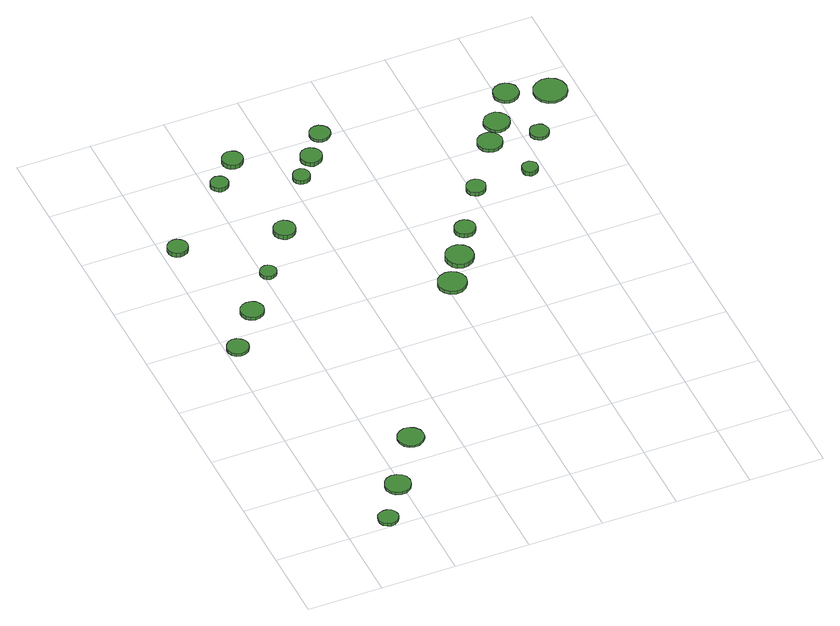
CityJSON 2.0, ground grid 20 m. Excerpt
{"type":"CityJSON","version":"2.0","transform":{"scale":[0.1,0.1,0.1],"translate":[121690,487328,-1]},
"CityObjects":{
"tree1":{"type":"SolitaryVegetationObject","attributes":{"function":"something"},"geometry":[{"type":"MultiSurface","lod":"1","boundaries":[[[0,1,2,3,4,5,6,7,8,9,10,11,12,13,14]],[[15,16,17,18,19,20,21,22,23,24,25,26,27,28,29]],[[0,29,28,1]],[[1,28,27,2]],[[2,27,26,3]],[[3,26,25,4]],[[4,25,24,5]],[[5,24,23,6]],[[6,23,22,7]],[[7,22,21,8]],[[8,21,20,9]],[[9,20,19,10]],[[10,19,18,11]],[[11,18,17,12]],[[12,17,16,13]],[[13,16,15,14]],[[14,15,29,0]]]}]},
"tree2":{"type":"SolitaryVegetationObject","attributes":{"function":"something"},"geometry":[{"type":"MultiSurface","lod":"1","boundaries":[[[30,31,32,33,34,35,36,37,38,39,40,41,42,43,44]],[[45,46,47,48,49,50,51,52,53,54,55,56,57,58,59]],[[30,59,58,31]],[[31,58,57,32]],[[32,57,56,33]],[[33,56,55,34]],[[34,55,54,35]],[[35,54,53,36]],[[36,53,52,37]],[[37,52,51,38]],[[38,51,50,39]],[[39,50,49,40]],[[40,49,48,41]],[[41,48,47,42]],[[42,47,46,43]],[[43,46,45,44]],[[44,45,59,30]]]}]},
"tree3":{"type":"SolitaryVegetationObject","attributes":{"function":"something"},"geometry":[{"type":"MultiSurface","lod":"1","boundaries":[[[60,61,62,63,64,65,66,67,68,69,70,71,72,73,74]],[[75,76,77,78,79,80,81,82,83,84,85,86,87,88,89]],[[60,89,88,61]],[[61,88,87,62]],[[62,87,86,63]],[[63,86,85,64]],[[64,85,84,65]],[[65,84,83,66]],[[66,83,82,67]],[[67,82,81,68]],[[68,81,80,69]],[[69,80,79,70]],[[70,79,78,71]],[[71,78,77,72]],[[72,77,76,73]],[[73,76,75,74]],[[74,75,89,60]]]}]},
"tree4":{"type":"SolitaryVegetationObject","attributes":{"function":"something"},"geometry":[{"type":"MultiSurface","lod":"1","boundaries":[[[90,91,92,93,94,95,96,97,98,99,100,101,102,103,104]],[[105,106,107,108,109,110,111,112,113,114,115,116,117,118,119]],[[90,119,118,91]],[[91,118,117,92]],[[92,117,116,93]],[[93,116,115,94]],[[94,115,114,95]],[[95,114,113,96]],[[96,113,112,97]],[[97,112,111,98]],[[98,111,110,99]],[[99,110,109,100]],[[100,109,108,101]],[[101,108,107,102]],[[102,107,106,103]],[[103,106,105,104]],[[104,105,119,90]]]}]},
"tree5":{"type":"SolitaryVegetationObject","attributes":{"function":"something"},"geometry":[{"type":"MultiSurface","lod":"1","boundaries":[[[120,121,122,123,124,125,126,127,128,129,130,131,132,133,134]],[[135,136,137,138,139,140,141,142,143,144,145,146,147,148,149]],[[120,149,148,121]],[[121,148,147,122]],[[122,147,146,123]],[[123,146,145,124]],[[124,145,144,125]],[[125,144,143,126]],[[126,143,142,127]],[[127,142,141,128]],[[128,141,140,129]],[[129,140,139,130]],[[130,139,138,131]],[[131,138,137,132]],[[132,137,136,133]],[[133,136,135,134]],[[134,135,149,120]]]}]},
"tree6":{"type":"SolitaryVegetationObject","attributes":{"function":"something"},"geometry":[{"type":"MultiSurface","lod":"1","boundaries":[[[150,151,152,153,154,155,156,157,158,159,160,161,162,163,164]],[[165,166,167,168,169,170,171,172,173,174,175,176,177,178,179]],[[150,179,178,151]],[[151,178,177,152]],[[152,177,176,153]],[[153,176,175,154]],[[154,175,174,155]],[[155,174,173,156]],[[156,173,172,157]],[[157,172,171,158]],[[158,171,170,159]],[[159,170,169,160]],[[160,169,168,161]],[[161,168,167,162]],[[162,167,166,163]],[[163,166,165,164]],[[164,165,179,150]]]}]},
"tree7":{"type":"SolitaryVegetationObject","attributes":{"function":"something"},"geometry":[{"type":"MultiSurface","lod":"1","boundaries":[[[180,181,182,183,184,185,186,187,188,189,190,191,192,193,194]],[[195,196,197,198,199,200,201,202,203,204,205,206,207,208,209]],[[180,209,208,181]],[[181,208,207,182]],[[182,207,206,183]],[[183,206,205,184]],[[184,205,204,185]],[[185,204,203,186]],[[186,203,202,187]],[[187,202,201,188]],[[188,201,200,189]],[[189,200,199,190]],[[190,199,198,191]],[[191,198,197,192]],[[192,197,196,193]],[[193,196,195,194]],[[194,195,209,180]]]}]},
"tree8":{"type":"SolitaryVegetationObject","attributes":{"function":"something"},"geometry":[{"type":"MultiSurface","lod":"1","boundaries":[[[210,211,212,213,214,215,216,217,218,219,220,221,222,223,224]],[[225,226,227,228,229,230,231,232,233,234,235,236,237,238,239]],[[210,239,238,211]],[[211,238,237,212]],[[212,237,236,213]],[[213,236,235,214]],[[214,235,234,215]],[[215,234,233,216]],[[216,233,232,217]],[[217,232,231,218]],[[218,231,230,219]],[[219,230,229,220]],[[220,229,228,221]],[[221,228,227,222]],[[222,227,226,223]],[[223,226,225,224]],[[224,225,239,210]]]}]},
"tree9":{"type":"SolitaryVegetationObject","attributes":{"function":"something"},"geometry":[{"type":"MultiSurface","lod":"1","boundaries":[[[240,241,242,243,244,245,246,247,248,249,250,251,252,253,254]],[[255,256,257,258,259,260,261,262,263,264,265,266,267,268,269]],[[240,269,268,241]],[[241,268,267,242]],[[242,267,266,243]],[[243,266,265,244]],[[244,265,264,245]],[[245,264,263,246]],[[246,263,262,247]],[[247,262,261,248]],[[248,261,260,249]],[[249,260,259,250]],[[250,259,258,251]],[[251,258,257,252]],[[252,257,256,253]],[[253,256,255,254]],[[254,255,269,240]]]}]},
"tree10":{"type":"SolitaryVegetationObject","attributes":{"function":"something"},"geometry":[{"type":"MultiSurface","lod":"1","boundaries":[[[270,271,272,273,274,275,276,277,278,279,280,281,282,283,284]],[[285,286,287,288,289,290,291,292,293,294,295,296,297,298,299]],[[270,299,298,271]],[[271,298,297,272]],[[272,297,296,273]],[[273,296,295,274]],[[274,295,294,275]],[[275,294,293,276]],[[276,293,292,277]],[[277,292,291,278]],[[278,291,290,279]],[[279,290,289,280]],[[280,289,288,281]],[[281,288,287,282]],[[282,287,286,283]],[[283,286,285,284]],[[284,285,299,270]]]}]},
"tree11":{"type":"SolitaryVegetationObject","attributes":{"function":"something"},"geometry":[{"type":"MultiSurface","lod":"1","boundaries":[[[300,301,302,303,304,305,306,307,308,309,310,311,312,313,314]],[[315,316,317,318,319,320,321,322,323,324,325,326,327,328,329]],[[300,329,328,301]],[[301,328,327,302]],[[302,327,326,303]],[[303,326,325,304]],[[304,325,324,305]],[[305,324,323,306]],[[306,323,322,307]],[[307,322,321,308]],[[308,321,320,309]],[[309,320,319,310]],[[310,319,318,311]],[[311,318,317,312]],[[312,317,316,313]],[[313,316,315,314]],[[314,315,329,300]]]}]},
"tree12":{"type":"SolitaryVegetationObject","attributes":{"function":"something"},"geometry":[{"type":"MultiSurface","lod":"1","boundaries":[[[330,331,332,333,334,335,336,337,338,339,340,341,342,343,344]],[[345,346,347,348,349,350,351,352,353,354,355,356,357,358,359]],[[330,359,358,331]],[[331,358,357,332]],[[332,357,356,333]],[[333,356,355,334]],[[334,355,354,335]],[[335,354,353,336]],[[336,353,352,337]],[[337,352,351,338]],[[338,351,350,339]],[[339,350,349,340]],[[340,349,348,341]],[[341,348,347,342]],[[342,347,346,343]],[[343,346,345,344]],[[344,345,359,330]]]}]},
"tree13":{"type":"SolitaryVegetationObject","attributes":{"function":"something"},"geometry":[{"type":"MultiSurface","lod":"1","boundaries":[[[360,361,362,363,364,365,366,367,368,369,370,371,372,373,374]],[[375,376,377,378,379,380,381,382,383,384,385,386,387,388,389]],[[360,389,388,361]],[[361,388,387,362]],[[362,387,386,363]],[[363,386,385,364]],[[364,385,384,365]],[[365,384,383,366]],[[366,383,382,367]],[[367,382,381,368]],[[368,381,380,369]],[[369,380,379,370]],[[370,379,378,371]],[[371,378,377,372]],[[372,377,376,373]],[[373,376,375,374]],[[374,375,389,360]]]}]},
"tree14":{"type":"SolitaryVegetationObject","attributes":{"function":"something"},"geometry":[{"type":"MultiSurface","lod":"1","boundaries":[[[390,391,392,393,394,395,396,397,398,399,400,401,402,403,404]],[[405,406,407,408,409,410,411,412,413,414,415,416,417,418,419]],[[390,419,418,391]],[[391,418,417,392]],[[392,417,416,393]],[[393,416,415,394]],[[394,415,414,395]],[[395,414,413,396]],[[396,413,412,397]],[[397,412,411,398]],[[398,411,410,399]],[[399,410,409,400]],[[400,409,408,401]],[[401,408,407,402]],[[402,407,406,403]],[[403,406,405,404]],[[404,405,419,390]]]}]},
"tree15":{"type":"SolitaryVegetationObject","attributes":{"function":"something"},"geometry":[{"type":"MultiSurface","lod":"1","boundaries":[[[420,421,422,423,424,425,426,427,428,429,430,431,432,433,434]],[[435,436,437,438,439,440,441,442,443,444,445,446,447,448,449]],[[420,449,448,421]],[[421,448,447,422]],[[422,447,446,423]],[[423,446,445,424]],[[424,445,444,425]],[[425,444,443,426]],[[426,443,442,427]],[[427,442,441,428]],[[428,441,440,429]],[[429,440,439,430]],[[430,439,438,431]],[[431,438,437,432]],[[432,437,436,433]],[[433,436,435,434]],[[434,435,449,420]]]}]},
"tree16":{"type":"SolitaryVegetationObject","attributes":{"function":"something"},"geometry":[{"type":"MultiSurface","lod":"1","boundaries":[[[450,451,452,453,454,455,456,457,458,459,460,461,462,463,464]],[[465,466,467,468,469,470,471,472,473,474,475,476,477,478,479]],[[450,479,478,451]],[[451,478,477,452]],[[452,477,476,453]],[[453,476,475,454]],[[454,475,474,455]],[[455,474,473,456]],[[456,473,472,457]],[[457,472,471,458]],[[458,471,470,459]],[[459,470,469,460]],[[460,469,468,461]],[[461,468,467,462]],[[462,467,466,463]],[[463,466,465,464]],[[464,465,479,450]]]}]},
"tree17":{"type":"SolitaryVegetationObject","attributes":{"function":"something"},"geometry":[{"type":"MultiSurface","lod":"1","boundaries":[[[480,481,482,483,484,485,486,487,488,489,490,491,492,493,494]],[[495,496,497,498,499,500,501,502,503,504,505,506,507,508,509]],[[480,509,508,481]],[[481,508,507,482]],[[482,507,506,483]],[[483,506,505,484]],[[484,505,504,485]],[[485,504,503,486]],[[486,503,502,487]],[[487,502,501,488]],[[488,501,500,489]],[[489,500,499,490]],[[490,499,498,491]],[[491,498,497,492]],[[492,497,496,493]],[[493,496,495,494]],[[494,495,509,480]]]}]},
"tree18":{"type":"SolitaryVegetationObject","attributes":{"function":"something"},"geometry":[{"type":"MultiSurface","lod":"1","boundaries":[[[510,511,512,513,514,515,516,517,518,519,520,521,522,523,524]],[[525,526,527,528,529,530,531,532,533,534,535,536,537,538,539]],[[510,539,538,511]],[[511,538,537,512]],[[512,537,536,513]],[[513,536,535,514]],[[514,535,534,515]],[[515,534,533,516]],[[516,533,532,517]],[[517,532,531,518]],[[518,531,530,519]],[[519,530,529,520]],[[520,529,528,521]],[[521,528,527,522]],[[522,527,526,523]],[[523,526,525,524]],[[524,525,539,510]]]}]},
"tree19":{"type":"SolitaryVegetationObject","attributes":{"function":"something"},"geometry":[{"type":"MultiSurface","lod":"1","boundaries":[[[540,541,542,543,544,545,546,547,548,549,550,551,552,553,554]],[[555,556,557,558,559,560,561,562,563,564,565,566,567,568,569]],[[540,569,568,541]],[[541,568,567,542]],[[542,567,566,543]],[[543,566,565,544]],[[544,565,564,545]],[[545,564,563,546]],[[546,563,562,547]],[[547,562,561,548]],[[548,561,560,549]],[[549,560,559,550]],[[550,559,558,551]],[[551,558,557,552]],[[552,557,556,553]],[[553,556,555,554]],[[554,555,569,540]]]}]},
"tree20":{"type":"SolitaryVegetationObject","attributes":{"function":"something"},"geometry":[{"type":"MultiSurface","lod":"1","boundaries":[[[570,571,572,573,574,575,576,577,578,579,580,581,582,583,584]],[[585,586,587,588,589,590,591,592,593,594,595,596,597,598,599]],[[570,599,598,571]],[[571,598,597,572]],[[572,597,596,573]],[[573,596,595,574]],[[574,595,594,575]],[[575,594,593,576]],[[576,593,592,577]],[[577,592,591,578]],[[578,591,590,579]],[[579,590,589,580]],[[580,589,588,581]],[[581,588,587,582]],[[582,587,586,583]],[[583,586,585,584]],[[584,585,599,570]]]}]},
"tree21":{"type":"SolitaryVegetationObject","attributes":{"function":"something"},"geometry":[{"type":"MultiSurface","lod":"1","boundaries":[[[600,601,602,603,604,605,606,607,608,609,610,611,612,613,614]],[[615,616,617,618,619,620,621,622,623,624,625,626,627,628,629]],[[600,629,628,601]],[[601,628,627,602]],[[602,627,626,603]],[[603,626,625,604]],[[604,625,624,605]],[[605,624,623,606]],[[606,623,622,607]],[[607,622,621,608]],[[608,621,620,609]],[[609,620,619,610]],[[610,619,618,611]],[[611,618,617,612]],[[612,617,616,613]],[[613,616,615,614]],[[614,615,629,600]]]}]},
"tree22":{"type":"SolitaryVegetationObject","attributes":{"function":"something"},"geometry":[{"type":"MultiSurface","lod":"1","boundaries":[[[630,631,632,633,634,635,636,637,638,639,640,641,642,643,644]],[[645,646,647,648,649,650,651,652,653,654,655,656,657,658,659]],[[630,659,658,631]],[[631,658,657,632]],[[632,657,656,633]],[[633,656,655,634]],[[634,655,654,635]],[[635,654,653,636]],[[636,653,652,637]],[[637,652,651,638]],[[638,651,650,639]],[[639,650,649,640]],[[640,649,648,641]],[[641,648,647,642]],[[642,647,646,643]],[[643,646,645,644]],[[644,645,659,630]]]}]},
"tree23":{"type":"SolitaryVegetationObject","attributes":{"function":"something"},"geometry":[{"type":"MultiSurface","lod":"1","boundaries":[[[660,661,662,663,664,665,666,667,668,669,670,671,672,673,674]],[[675,676,677,678,679,680,681,682,683,684,685,686,687,688,689]],[[660,689,688,661]],[[661,688,687,662]],[[662,687,686,663]],[[663,686,685,664]],[[664,685,684,665]],[[665,684,683,666]],[[666,683,682,667]],[[667,682,681,668]],[[668,681,680,669]],[[669,680,679,670]],[[670,679,678,671]],[[671,678,677,672]],[[672,677,676,673]],[[673,676,675,674]],[[674,675,689,660]]]}]}
},
"vertices":[
[145,29,14],[142,40,14],[136,49,14],[126,54,14],[115,55,14],[105,52,14],[96,45,14],[92,34,14],[92,23,14],[96,13,14],[105,6,14],[115,2,14],[126,3,14],[136,9,14],[142,18,14],[142,18,6],[136,9,6],[126,3,6],[115,2,6],[105,6,6],[96,13,6],[92,23,6],[92,34,6],[96,45,6],[105,52,6],[115,55,6],[126,54,6],[136,49,6],[142,40,6],[145,29,6],
[224,133,14],[221,147,14],[212,158,14],[200,165,14],[186,167,14],[172,162,14],[162,153,14],[156,140,14],[156,126,14],[162,113,14],[172,103,14],[186,99,14],[200,100,14],[212,107,14],[221,119,14],[221,119,6],[212,107,6],[200,100,6],[186,99,6],[172,103,6],[162,113,6],[156,126,6],[156,140,6],[162,153,6],[172,162,6],[186,167,6],[200,165,6],[212,158,6],[221,147,6],[224,133,6],
[58,758,18],[56,770,18],[49,779,18],[38,785,18],[27,787,18],[15,783,18],[7,775,18],[2,764,18],[2,752,18],[7,741,18],[15,733,18],[27,730,18],[38,731,18],[49,737,18],[56,747,18],[56,747,9],[49,737,9],[38,731,9],[27,730,9],[15,733,9],[7,741,9],[2,752,9],[2,764,9],[7,775,9],[15,783,9],[27,787,9],[38,785,9],[49,779,9],[56,770,9],[58,758,9],
[325,281,13],[322,295,13],[313,307,13],[301,314,13],[286,316,13],[273,311,13],[262,302,13],[256,289,13],[256,274,13],[262,261,13],[273,251,13],[286,247,13],[301,248,13],[313,256,13],[322,267,13],[322,267,7],[313,256,7],[301,248,7],[286,247,7],[273,251,7],[262,261,7],[256,274,7],[256,289,7],[262,302,7],[273,311,7],[286,316,7],[301,314,7],[313,307,7],[322,295,7],[325,281,7],
[149,870,17],[146,882,17],[139,893,17],[128,899,17],[115,900,17],[103,897,17],[93,888,17],[88,876,17],[88,864,17],[93,852,17],[103,843,17],[115,839,17],[128,841,17],[139,847,17],[146,857,17],[146,857,8],[139,847,8],[128,841,8],[115,839,8],[103,843,8],[93,852,8],[88,864,8],[88,876,8],[93,888,8],[103,897,8],[115,900,8],[128,899,8],[139,893,8],[146,882,8],[149,870,8],
[68,1155,22],[66,1166,22],[59,1175,22],[49,1181,22],[38,1182,22],[28,1179,22],[19,1171,22],[15,1161,22],[15,1150,22],[19,1139,22],[28,1132,22],[38,1128,22],[49,1130,22],[59,1135,22],[66,1144,22],[66,1144,9],[59,1135,9],[49,1130,9],[38,1128,9],[28,1132,9],[19,1139,9],[15,1150,9],[15,1161,9],[19,1171,9],[28,1179,9],[38,1182,9],[49,1181,9],[59,1175,9],[66,1166,9],[68,1155,9],
[234,985,18],[232,994,18],[227,1001,18],[219,1006,18],[210,1007,18],[201,1004,18],[195,998,18],[191,990,18],[191,981,18],[195,972,18],[201,966,18],[210,963,18],[219,964,18],[227,969,18],[232,976,18],[232,976,8],[227,969,8],[219,964,8],[210,963,8],[201,966,8],[195,972,8],[191,981,8],[191,990,8],[195,998,8],[201,1004,8],[210,1007,8],[219,1006,8],[227,1001,8],[232,994,8],[234,985,8],
[253,1327,28],[251,1336,28],[245,1344,28],[237,1349,28],[227,1350,28],[218,1347,28],[210,1340,28],[206,1331,28],[206,1322,28],[210,1313,28],[218,1306,28],[227,1303,28],[237,1304,28],[245,1309,28],[251,1317,28],[251,1317,16],[245,1309,16],[237,1304,16],[227,1303,16],[218,1306,16],[210,1313,16],[206,1322,16],[206,1331,16],[210,1340,16],[218,1347,16],[227,1350,16],[237,1349,16],[245,1344,16],[251,1336,16],[253,1327,16],
[340,1109,24],[337,1121,24],[330,1131,24],[320,1137,24],[307,1138,24],[296,1134,24],[287,1126,24],[282,1115,24],[282,1103,24],[287,1092,24],[296,1084,24],[307,1080,24],[320,1081,24],[330,1087,24],[337,1097,24],[337,1097,11],[330,1087,11],[320,1081,11],[307,1080,11],[296,1084,11],[287,1092,11],[282,1103,11],[282,1115,11],[287,1126,11],[296,1134,11],[307,1138,11],[320,1137,11],[330,1131,11],[337,1121,11],[340,1109,11],
[324,1397,26],[321,1408,26],[315,1418,26],[305,1423,26],[293,1425,26],[282,1421,26],[274,1413,26],[269,1403,26],[269,1392,26],[274,1381,26],[282,1373,26],[293,1370,26],[305,1371,26],[315,1377,26],[321,1386,26],[321,1386,13],[315,1377,13],[305,1371,13],[293,1370,13],[282,1373,13],[274,1381,13],[269,1392,13],[269,1403,13],[274,1413,13],[282,1421,13],[293,1425,13],[305,1423,13],[315,1418,13],[321,1408,13],[324,1397,13],
[452,1274,24],[450,1283,24],[445,1291,24],[436,1296,24],[427,1297,24],[418,1294,24],[411,1287,24],[407,1279,24],[407,1269,24],[411,1261,24],[418,1254,24],[427,1251,24],[436,1252,24],[445,1257,24],[450,1265,24],[450,1265,12],[445,1257,12],[436,1252,12],[427,1251,12],[418,1254,12],[411,1261,12],[407,1269,12],[407,1279,12],[411,1287,12],[418,1294,12],[427,1297,12],[436,1296,12],[445,1291,12],[450,1283,12],[452,1274,12],
[654,765,17],[650,781,17],[641,793,17],[628,801,17],[612,803,17],[597,798,17],[585,788,17],[579,773,17],[579,757,17],[585,743,17],[597,733,17],[612,728,17],[628,729,17],[641,737,17],[650,750,17],[650,750,7],[641,737,7],[628,729,7],[612,728,7],[597,733,7],[585,743,7],[579,757,7],[579,773,7],[585,788,7],[597,798,7],[612,803,7],[628,801,7],[641,793,7],[650,781,7],[654,765,7],
[512,1336,19],[509,1348,19],[502,1357,19],[492,1363,19],[480,1365,19],[469,1361,19],[460,1353,19],[455,1342,19],[455,1330,19],[460,1319,19],[469,1311,19],[480,1307,19],[492,1309,19],[502,1315,19],[509,1324,19],[509,1324,7],[502,1315,7],[492,1309,7],[480,1307,7],[469,1311,7],[460,1319,7],[455,1330,7],[455,1342,7],[460,1353,7],[469,1361,7],[480,1365,7],[492,1363,7],[502,1357,7],[509,1348,7],[512,1336,7],
[708,847,20],[705,862,20],[696,875,20],[682,883,20],[667,884,20],[652,879,20],[641,869,20],[635,855,20],[635,840,20],[641,825,20],[652,815,20],[667,810,20],[682,812,20],[696,820,20],[705,832,20],[705,832,7],[696,820,7],[682,812,7],[667,810,7],[652,815,7],[641,825,7],[635,840,7],[635,855,7],[641,869,7],[652,879,7],[667,884,7],[682,883,7],[696,875,7],[705,862,7],[708,847,7],
[566,1409,15],[564,1420,15],[557,1429,15],[547,1435,15],[536,1436,15],[525,1433,15],[516,1425,15],[512,1415,15],[512,1403,15],[516,1393,15],[525,1385,15],[536,1382,15],[547,1383,15],[557,1389,15],[564,1398,15],[564,1398,7],[557,1389,7],[547,1383,7],[536,1382,7],[525,1385,7],[516,1393,7],[512,1403,7],[512,1415,7],[516,1425,7],[525,1433,7],[536,1436,7],[547,1435,7],[557,1429,7],[564,1420,7],[566,1409,7],
[751,932,24],[749,943,24],[742,952,24],[732,958,24],[720,959,24],[710,955,24],[701,948,24],[696,937,24],[696,926,24],[701,915,24],[710,908,24],[720,904,24],[732,905,24],[742,911,24],[749,920,24],[749,920,12],[742,911,12],[732,905,12],[720,904,12],[710,908,12],[701,915,12],[696,926,12],[696,937,12],[701,948,12],[710,955,12],[720,959,12],[732,958,12],[742,952,12],[749,943,12],[751,932,12],
[836,1060,25],[833,1070,25],[827,1079,25],[818,1084,25],[807,1086,25],[797,1082,25],[789,1075,25],[785,1065,25],[785,1055,25],[789,1045,25],[797,1038,25],[807,1034,25],[818,1036,25],[827,1041,25],[833,1050,25],[833,1050,13],[827,1041,13],[818,1036,13],[807,1034,13],[797,1038,13],[789,1045,13],[785,1055,13],[785,1065,13],[789,1075,13],[797,1082,13],[807,1086,13],[818,1084,13],[827,1079,13],[833,1070,13],[836,1060,13],
[946,1208,16],[943,1222,16],[935,1233,16],[923,1240,16],[910,1241,16],[897,1237,16],[886,1228,16],[881,1215,16],[881,1202,16],[886,1189,16],[897,1180,16],[910,1175,16],[923,1177,16],[935,1184,16],[943,1195,16],[943,1195,7],[935,1184,7],[923,1177,7],[910,1175,7],[897,1180,7],[886,1189,7],[881,1202,7],[881,1215,7],[886,1228,7],[897,1237,7],[910,1241,7],[923,1240,7],[935,1233,7],[943,1222,7],[946,1208,7],
[984,1075,22],[983,1083,22],[977,1090,22],[970,1095,22],[961,1095,22],[953,1093,22],[946,1087,22],[943,1079,22],[943,1070,22],[946,1062,22],[953,1056,22],[961,1054,22],[970,1055,22],[977,1059,22],[983,1066,22],[983,1066,9],[977,1059,9],[970,1055,9],[961,1054,9],[953,1056,9],[946,1062,9],[943,1070,9],[943,1079,9],[946,1087,9],[953,1093,9],[961,1095,9],[970,1095,9],[977,1090,9],[983,1083,9],[984,1075,9],
[993,1270,15],[990,1284,15],[981,1296,15],[969,1303,15],[955,1304,15],[941,1300,15],[931,1290,15],[925,1278,15],[925,1263,15],[931,1250,15],[941,1241,15],[955,1236,15],[969,1238,15],[981,1245,15],[990,1257,15],[990,1257,7],[981,1245,7],[969,1238,7],[955,1236,7],[941,1241,7],[931,1250,7],[925,1263,7],[925,1278,7],[931,1290,7],[941,1300,7],[955,1304,7],[969,1303,7],[981,1296,7],[990,1284,7],[993,1270,7],
[1066,1194,16],[1064,1204,16],[1058,1213,16],[1049,1218,16],[1038,1219,16],[1028,1216,16],[1021,1209,16],[1016,1199,16],[1016,1189,16],[1021,1179,16],[1028,1172,16],[1038,1169,16],[1049,1170,16],[1058,1175,16],[1064,1184,16],[1064,1184,7],[1058,1175,7],[1049,1170,7],[1038,1169,7],[1028,1172,7],[1021,1179,7],[1016,1189,7],[1016,1199,7],[1021,1209,7],[1028,1216,7],[1038,1219,7],[1049,1218,7],[1058,1213,7],[1064,1204,7],[1066,1194,7],
[1056,1360,16],[1054,1374,16],[1045,1385,16],[1033,1392,16],[1020,1393,16],[1006,1389,16],[996,1380,16],[991,1367,16],[991,1353,16],[996,1341,16],[1006,1331,16],[1020,1327,16],[1033,1328,16],[1045,1335,16],[1054,1347,16],[1054,1347,7],[1045,1335,7],[1033,1328,7],[1020,1327,7],[1006,1331,7],[996,1341,7],[991,1353,7],[991,1367,7],[996,1380,7],[1006,1389,7],[1020,1393,7],[1033,1392,7],[1045,1385,7],[1054,1374,7],[1056,1360,7],
[1172,1325,14],[1169,1343,14],[1158,1358,14],[1142,1367,14],[1124,1369,14],[1107,1363,14],[1093,1351,14],[1086,1334,14],[1086,1316,14],[1093,1299,14],[1107,1287,14],[1124,1281,14],[1142,1283,14],[1158,1292,14],[1169,1307,14],[1169,1307,7],[1158,1292,7],[1142,1283,7],[1124,1281,7],[1107,1287,7],[1093,1299,7],[1086,1316,7],[1086,1334,7],[1093,1351,7],[1107,1363,7],[1124,1369,7],[1142,1367,7],[1158,1358,7],[1169,1343,7],[1172,1325,7]
]}
